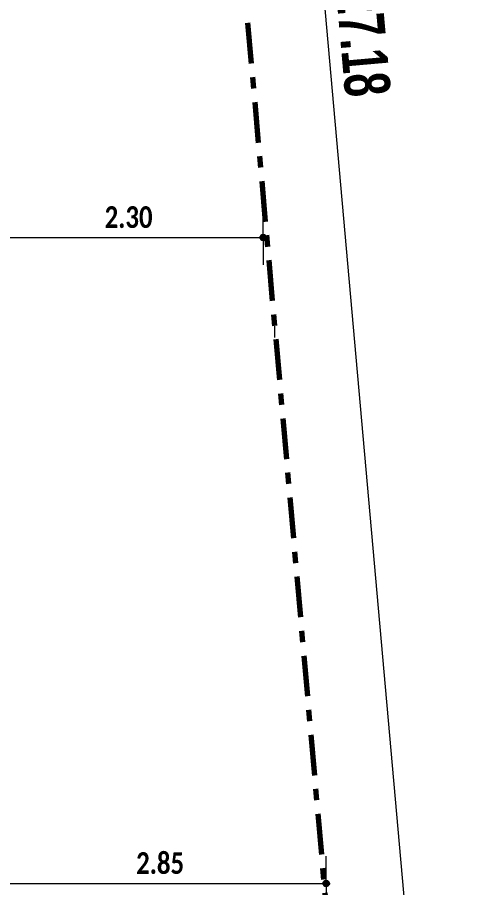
# Model space of a CAD drawing. Header units: metres. Extents: x -144 to 1000, y -717 to 29.
# Drawn here: x 616.13 to 620.06, y -565.19 to -557.57 of the extents above; entities that cross this region are included whole.
import ezdxf

# ---------------------------------------------------------------- set-up
doc = ezdxf.new("R2010")
doc.units = ezdxf.units.M
doc.linetypes.add('Basculante', pattern=[0.11625, 0.075, -0.04125])
doc.linetypes.add('Dash Dot 3_16_', pattern=[0.595313, 0.357187, -0.119063, 0, -0.119063])
doc.layers.get('0').update_dxf_attribs({"color": 1})
doc.layers.add('A-ANNO-DIMS', color=1, linetype='Continuous', lineweight=9)
doc.layers.add('A-DETL', color=1, linetype='Continuous', lineweight=9)
doc.styles.add('Britannic Bold_B_1', font='', dxfattribs={"width": 0.7, "height": 0.4})
doc.styles.add('Calibri_B_7', font='calibrib.ttf', dxfattribs={"width": 0.8, "height": 0.18})
doc.styles.get('Britannic Bold_B_1').set_extended_font_data('Britannic Bold', bold=True)

# ---------------------------------------------------------------- blocks, each defined once
blk = doc.blocks.new('P')
at = {"layer": 'A-ANNO-DIMS', "lineweight": 25, "true_color": 0x0000ff}
h = blk.add_hatch(color=5, dxfattribs=at)
edge = h.paths.add_edge_path()
edge.add_arc((613.8601, -496.4913), 0.025, 0, 360)
h = blk.add_hatch(color=5, dxfattribs=at)
edge = h.paths.add_edge_path()
edge.add_arc((614.412, -502.1479), 0.025, 0, 360)
at = {"layer": 'A-ANNO-DIMS', "color": 5, "true_color": 0x0000ff}
for p, q in [((613.239, -481.393), (615.6394, -508.4668)), ((613.8601, -496.4913), (613.8601, -496.2513)), ((611.5621, -496.4913), (613.8601, -496.4913)), ((613.8601, -496.4913), (613.8601, -496.7313)), ((614.412, -502.1479), (614.412, -501.9079)), ((611.5621, -502.1479), (614.412, -502.1479)), ((614.412, -502.1479), (614.412, -502.3879))]:
    blk.add_line(p, q, dxfattribs=at)
at = {"layer": 'A-ANNO-DIMS', "color": 5, "lineweight": 25, "true_color": 0x0000ff}
for centre in [(613.8601, -496.4913), (614.412, -502.1479)]:
    blk.add_circle(centre, 0.025, dxfattribs=at)
at = {"layer": 'A-DETL', "color": 7, "linetype": 'Dash Dot 3_16_', "lineweight": 70}
blk.add_line((612.5573, -481.4535), (614.9577, -508.5273), dxfattribs=at)
at = {"layer": 'A-DETL', "color": 7, "linetype": 'Basculante', "lineweight": 35}
blk.add_line((613.8601, -496.1483), (613.8601, -496.2083), dxfattribs=at)
at = {"layer": 'A-DETL', "color": 253, "true_color": 0xb6b6b6}
blk.add_line((613.9595, -497.2687), (613.9595, -497.3687), dxfattribs=at)
at = {"layer": 'A-ANNO-DIMS', "color": 5, "true_color": 0x0000ff, "insert": (614.8957, -494.3037), "char_height": 0.4, "width": 1.400284, "attachment_point": 1, "rotation": 275.06667, "line_spacing_factor": 1.000203, "style": 'Britannic Bold_B_1'}
blk.add_mtext('27.18', dxfattribs=at)
at = {"layer": 'A-ANNO-DIMS', "color": 5, "true_color": 0x0000ff, "char_height": 0.19, "width": 0.572076, "attachment_point": 1, "line_spacing_factor": 1.158048, "style": 'Calibri_B_7'}
for s, insert in [('2.30', (612.4728, -496.218)), ('2.85', (612.7487, -501.8746))]:
    blk.add_mtext(s, dxfattribs=dict(at, insert=insert))

msp = doc.modelspace()

# ---------------------------------------------------------------- block references
at = {"color": 3}
msp.add_blockref('P', (4.4238, -63.007), dxfattribs=at)

doc.saveas('drawing.dxf')
